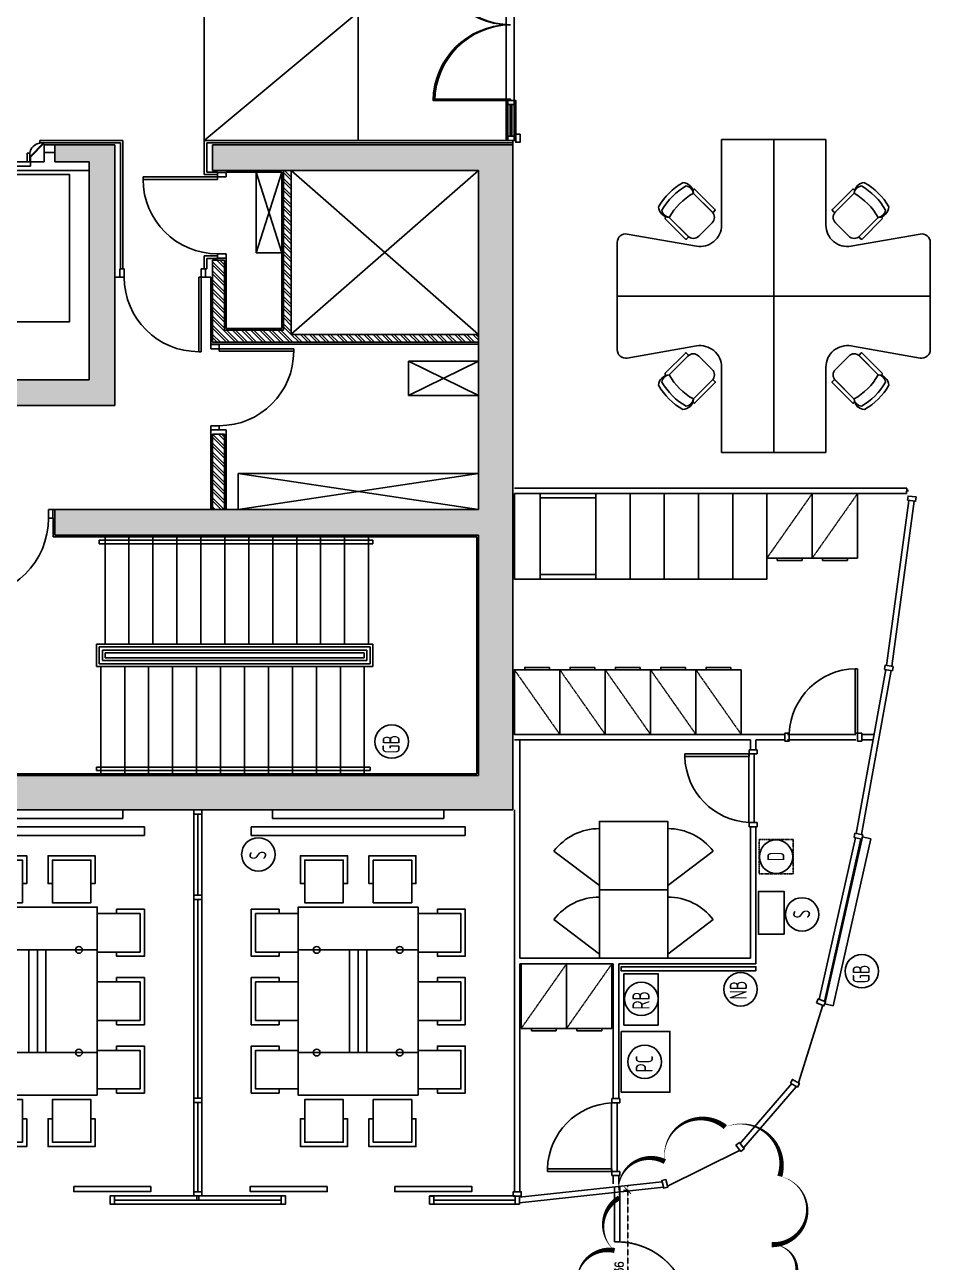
# Model space of a CAD drawing. Header units: millimetres. Extents: x 489570 to 664474, y -400689 to -233120.
# Drawn here: x 547257 to 557838, y -285264 to -270797 of the extents above; entities that cross this region are included whole.
import ezdxf
from ezdxf.lldxf.tags import DXFTag

# ---------------------------------------------------------------- set-up
doc = ezdxf.new("R2010")
doc.units = ezdxf.units.MM
doc.header["$LTSCALE"] = 10
doc.header["$MEASUREMENT"] = 0
doc.linetypes.add('HIDDEN', pattern=[0.375, 0.25, -0.125])
doc.linetypes.add('XREF WTC3 FPPP MAY09 1$0$DASHDOT', pattern=[1, 0.5, -0.25, 0, -0.25])
for name, color, linetype in [('03AFP', 2, 'Continuous'), ('06ADS', 6, 'Continuous'), ('06APP', 1, 'HIDDEN'), ('07APP', 7, 'Continuous'), ('XREF BB LVL 3$0$X-WTC3-Level 3 segmented$0$DAS', 1, 'XREF BB LVL 3$0$X-WTC3-Level 3 segmented$0$DASHDOT'), ('XREF BB LVL 3$0$X-WTC3-Level 3 segmented$0$DOOR', 2, 'Continuous'), ('XREF BB LVL 3$0$X-WTC3-Level 3 segmented$0$DOR', 2, 'Continuous'), ('XREF BB LVL 3$0$X-WTC3-Level 3 segmented$0$FIN', 7, 'Continuous'), ('XREF BB LVL 3$0$X-WTC3-Level 3 segmented$0$HAT', 251, 'Continuous'), ('XREF BB LVL 3$0$X-WTC3-Level 3 segmented$0$HID', 1, 'XREF BB LVL 3$0$X-WTC3-Level 3 segmented$0$HIDDEN'), ('XREF BB LVL 3$0$X-WTC3-Level 3 segmented$0$KACA', 7, 'Continuous'), ('XREF BB LVL 3$0$X-WTC3-Level 3 segmented$0$PAR-FUL', 2, 'Continuous'), ('XREF BB LVL 3$0$X-WTC3-Level 3 segmented$0$PAT', 7, 'Continuous'), ('XREF BB LVL 3$0$X-WTC3-Level 3 segmented$0$ram', 1, 'Continuous'), ('XREF BB LVL 3$0$X-WTC3-Level 3 segmented$0$SHE', 7, 'Continuous'), ('XREF BB LVL 3$0$X-WTC3-Level 3 segmented$0$STA', 1, 'Continuous'), ('XREF BB LVL 3$0$X-WTC3-Level 3 segmented$0$WAL', 7, 'Continuous'), ('XREF WTC3 FPPP MAY09 1$0$DIMFUR-IN', 1, 'Continuous'), ('XREF WTC3 FPPP MAY09 1$0$FURN', 9, 'Continuous'), ('XREF WTC3 FPPP MAY09 1$0$X-WTC3-Level 3 segmented$0$DOOR', 2, 'Continuous'), ('XREF WTC3 FPPP MAY09 1$0$X-WTC3-Level 3 segmented$0$HID', 1, 'XREF WTC3 FPPP MAY09 1$0$X-WTC3-Level 3 segmented$0$HIDDEN'), ('XREF WTC3 FPPP MAY09 1$0$X-WTC3-Level 3 segmented$0$PAR-FUL', 2, 'Continuous')]:
    doc.layers.add(name, color=color, linetype=linetype)
doc.styles.add('DIM', font='ROMANS.shx', dxfattribs={"width": 0.8})
doc.styles.add('XREF WTC3 FPPP MAY09 1$0$PTI', font='archstyl.shx', dxfattribs={"width": 0.75})
tags = doc.linetypes.add('XREF BB LVL 3$0$X-WTC3-Level 3 segmented$0$DASHDOT', pattern=[1, 0.5, -0.25, 0, -0.25]).pattern_tags.tags
tags[10:11] = [DXFTag(74, 4), DXFTag(75, 0), DXFTag(340, '0'), DXFTag(46, 1.0), DXFTag(50, 0.0), DXFTag(44, 0.0), DXFTag(45, 0.0)]
tags[8:9] = [DXFTag(74, 4), DXFTag(75, 0), DXFTag(340, '0'), DXFTag(46, 1.0), DXFTag(50, 0.0), DXFTag(44, 0.0), DXFTag(45, 0.0)]
tags[6:7] = [DXFTag(74, 4), DXFTag(75, 0), DXFTag(340, '0'), DXFTag(46, 1.0), DXFTag(50, 0.0), DXFTag(44, 0.0), DXFTag(45, 0.0)]
tags[4:5] = [DXFTag(74, 4), DXFTag(75, 0), DXFTag(340, '0'), DXFTag(46, 1.0), DXFTag(50, 0.0), DXFTag(44, 0.0), DXFTag(45, 0.0)]
tags = doc.linetypes.add('XREF BB LVL 3$0$X-WTC3-Level 3 segmented$0$HIDDEN', pattern=[0.375, 0.25, -0.125]).pattern_tags.tags
tags[6:7] = [DXFTag(74, 4), DXFTag(75, 0), DXFTag(340, '0'), DXFTag(46, 1.0), DXFTag(50, 0.0), DXFTag(44, 0.0), DXFTag(45, 0.0)]
tags[4:5] = [DXFTag(74, 4), DXFTag(75, 0), DXFTag(340, '0'), DXFTag(46, 1.0), DXFTag(50, 0.0), DXFTag(44, 0.0), DXFTag(45, 0.0)]
tags = doc.linetypes.add('XREF WTC3 FPPP MAY09 1$0$HIDDEN', pattern=[0.375, 0.25, -0.125]).pattern_tags.tags
tags[6:7] = [DXFTag(74, 4), DXFTag(75, 0), DXFTag(340, '0'), DXFTag(46, 1.0), DXFTag(50, 0.0), DXFTag(44, 0.0), DXFTag(45, 0.0)]
tags[4:5] = [DXFTag(74, 4), DXFTag(75, 0), DXFTag(340, '0'), DXFTag(46, 1.0), DXFTag(50, 0.0), DXFTag(44, 0.0), DXFTag(45, 0.0)]
tags = doc.linetypes.add('XREF WTC3 FPPP MAY09 1$0$X-WTC3-Level 3 segmented$0$HIDDEN', pattern=[0.375, 0.25, -0.125]).pattern_tags.tags
tags[6:7] = [DXFTag(74, 4), DXFTag(75, 0), DXFTag(340, '0'), DXFTag(46, 1.0), DXFTag(50, 0.0), DXFTag(44, 0.0), DXFTag(45, 0.0)]
tags[4:5] = [DXFTag(74, 4), DXFTag(75, 0), DXFTag(340, '0'), DXFTag(46, 1.0), DXFTag(50, 0.0), DXFTag(44, 0.0), DXFTag(45, 0.0)]
doc.dimstyles.new('DIM 50', dxfattribs={"dimscale": 50, "dimtxt": 2, "dimasz": 1.5, "dimexe": 1, "dimexo": 1, "dimgap": 1, "dimtad": 1, "dimdec": 0, "dimzin": 0, "dimdsep": 46, "dimtxsty": 'DIM', "dimblk": 'ARCHTICK', "dimcen": 0.09, "dimdle": 1, "dimclrd": 9, "dimclre": 9, "dimclrt": 3, "dimadec": 0, "dimazin": 0, "dimtfac": 1, "dimtdec": 0, "dimtix": 1, "dimtmove": 2, "dimatfit": 3, "dimldrblk": 'DOT', "dimfxl": 2, "dimtolj": 1, "dimtzin": 0, "dimarcsym": 0})

# ---------------------------------------------------------------- blocks, each defined once
blk = doc.blocks.new('XREF WTC3 FPPP MAY09 1$0$FC-P')
at = {"layer": '03AFP', "color": 1, "linetype": 'HIDDEN'}
blk.add_line((-540, 0), (-10, -755), dxfattribs=at)
at = {"layer": '03AFP'}
for points in [[(-540, -755), (-10, -755), (-10, 0), (-540, 0)], [(-420, -783), (-130, -783), (-130, -755), (-420, -755)]]:
    blk.add_lwpolyline(points, close=True, dxfattribs=at)
blk = doc.blocks.new('XREF WTC3 FPPP MAY09 1$0$MEETING TABLE MMU')
at = {"layer": '03AFP'}
for points in [[(139472, -147061), (139922, -147061), (139922, -147561), (139472, -147561), (139472, -147061), (139922, -147061), (139922, -147336), (139972, -147336), (139972, -147011), (139422, -147011), (139422, -147336), (139472, -147336), (139472, -147061)], [(140272, -147061), (140722, -147061), (140722, -147561), (140272, -147561), (140272, -147061), (140722, -147061), (140722, -147336), (140772, -147336), (140772, -147011), (140222, -147011), (140222, -147336), (140272, -147336), (140272, -147061)], [(138897, -148136), (138897, -147686), (139397, -147686), (139397, -148136), (138897, -148136), (138897, -147686), (139172, -147686), (139172, -147636), (138847, -147636), (138847, -148186), (139172, -148186), (139172, -148136), (138897, -148136)], [(140797, -148111), (140797, -147611), (139397, -147611), (139397, -148111)], [(141297, -148136), (141297, -147686), (140797, -147686), (140797, -148136), (141297, -148136), (141297, -147686), (141022, -147686), (141022, -147636), (141347, -147636), (141347, -148186), (141022, -148186), (141022, -148136), (141297, -148136)], [(139397, -149311), (140097, -149311), (140097, -148111), (139397, -148111)], [(140097, -149311), (140097, -148111), (139997, -148111), (139997, -149311)], [(140097, -149311), (140097, -148111), (140197, -148111), (140197, -149311)], [(140797, -149311), (140097, -149311), (140097, -148111), (140797, -148111)], [(138897, -148486), (138897, -148936), (139397, -148936), (139397, -148486), (138897, -148486), (138897, -148936), (139172, -148936), (139172, -148986), (138847, -148986), (138847, -148436), (139172, -148436), (139172, -148486), (138897, -148486)], [(141297, -148486), (141297, -148936), (140797, -148936), (140797, -148486), (141297, -148486), (141297, -148936), (141022, -148936), (141022, -148986), (141347, -148986), (141347, -148436), (141022, -148436), (141022, -148486), (141297, -148486)], [(138897, -149286), (138897, -149736), (139397, -149736), (139397, -149286), (138897, -149286), (138897, -149736), (139172, -149736), (139172, -149786), (138847, -149786), (138847, -149236), (139172, -149236), (139172, -149286), (138897, -149286)], [(141297, -149286), (141297, -149736), (140797, -149736), (140797, -149286), (141297, -149286), (141297, -149736), (141022, -149736), (141022, -149786), (141347, -149786), (141347, -149236), (141022, -149236), (141022, -149286), (141297, -149286)], [(140797, -149811), (140797, -149311), (139397, -149311), (139397, -149811)], [(139472, -150361), (139922, -150361), (139922, -149861), (139472, -149861), (139472, -150361), (139922, -150361), (139922, -150086), (139972, -150086), (139972, -150411), (139422, -150411), (139422, -150086), (139472, -150086), (139472, -150361)], [(140272, -150361), (140722, -150361), (140722, -149861), (140272, -149861), (140272, -150361), (140722, -150361), (140722, -150086), (140772, -150086), (140772, -150411), (140222, -150411), (140222, -150086), (140272, -150086), (140272, -150361)]]:
    blk.add_lwpolyline(points, close=True, dxfattribs=at)
for centre in [(139612, -148111), (140582, -148111), (139612, -149311), (140582, -149311)]:
    blk.add_circle(centre, 40, dxfattribs=at)
blk = doc.blocks.new('XREF WTC3 FPPP MAY09 1$0$DT-R')
at = {"color": 1, "linetype": 'XREF WTC3 FPPP MAY09 1$0$HIDDEN'}
for p, q in [((-400, 50), (-931, 452)), ((400, 50), (931, 452))]:
    blk.add_line(p, q, dxfattribs=at)
at = {"color": 0}
blk.add_lwpolyline([(400, 0), (400, 800), (-400, 800), (-400, 0)], close=True, dxfattribs=at)
at = {"color": 1, "linetype": 'XREF WTC3 FPPP MAY09 1$0$HIDDEN'}
for centre, start, end in [((-400, 50), 90, 142.8859), ((400, 50), 37.1141, 90)]:
    blk.add_arc(centre, 666, start, end, dxfattribs=at)
blk = doc.blocks.new('XREF WTC3 FPPP MAY09 1$0$X-WTC3-Level 3 segmented$0$FRAME')
at = {"color": 1}
blk.add_lwpolyline([(-37, 263), (-37, -37), (63, -37), (63, 263)], close=True, dxfattribs=at)
at = {"const_width": 13}
blk.add_lwpolyline([(-47, 23), (853, 24)], dxfattribs=at)
at = {"color": 1}
blk.add_circle((13, 23), 15, dxfattribs=at)
blk.add_arc((13, 23), 840, 0.0529, 90, dxfattribs=at)
blk = doc.blocks.new('XREF WTC3 FPPP MAY09 1$0$X-WTC3-Level 3 segmented$0$P non F')
at = {"rotation": 180}
blk.add_blockref('XREF WTC3 FPPP MAY09 1$0$X-WTC3-Level 3 segmented$0$FRAME', (0, 30), dxfattribs=at)
blk = doc.blocks.new('XREF WTC3 FPPP MAY09 1$0$X-WTC3-Level 3 segmented$0$P800')
for p, q in [((-15, 900), (79, 900)), ((-15, 850), (-15, 900)), ((79, 900), (-15, 900)), ((79, 900), (79, 850)), ((79, 850), (-15, 850)), ((-15, 0), (-15, 50)), ((-15, 50), (79, 50)), ((79, 0), (-15, 0)), ((79, 80), (832, 80)), ((79, 50), (79, 80)), ((832, 50), (79, 50)), ((79, 50), (79, 0)), ((832, 80), (832, 50))]:
    blk.add_line(p, q)
blk.add_arc((43, 62), 789, 1.3099, 87.4111)
blk = doc.blocks.new('XREF WTC3 FPPP MAY09 1$0$kursi')
at = {"layer": '03AFP', "linetype": 'ByBlock'}
for points in [[(200, -400), (200, -90, 0.414214), (110, 0), (-110, 0, 0.414214), (-200, -90), (-200, -400)], [(-200, -400), (-200, -87, 0.414214), (-210, -77), (-235, -77, 0.414214), (-245, -87), (-245, -418, 0.414214), (-235, -428), (-219, -428)], [(200, -400), (200, -87, -0.414214), (210, -77), (235, -77, -0.414214), (245, -87), (245, -418, -0.414214), (235, -428), (219, -428)]]:
    blk.add_lwpolyline(points, format="xyb", dxfattribs=at)
for centre, radius, start, end in [((-105, -487), 129, 137.6669, 222.3331), ((-125, -460), 96, 141.5436, 218.4564), ((0, 340), 766, 254.8715, 285.1285), ((105, -487), 129, 317.6669, 42.3331), ((125, -460), 96, 321.5436, 38.4564), ((0, 220), 766, 254.8715, 285.1285), ((0, 166), 766, 254.8715, 285.1285)]:
    blk.add_arc(centre, radius, start, end, dxfattribs=at)
blk = doc.blocks.new('XREF WTC3 FPPP MAY09 1$0$hsbc sing')
for p, q in [((-25, 0), (-25, -1829)), ((-25, 0), (1644, 0)), ((-25, 0), (1644, 0)), ((1089, 0), (1804, 0)), ((1804, -627), (1804, 0)), ((1687, -725), (878, -582)), ((585, -1829), (585, -829)), ((-25, -1829), (585, -1829))]:
    blk.add_line(p, q)
for centre, radius, start, end in [((835, -829), 250, 80, 180), ((1704, -627), 100, 260, 0)]:
    blk.add_arc(centre, radius, start, end)
at = {"xscale": -1, "rotation": 45.00000000000005}
blk.add_blockref('XREF WTC3 FPPP MAY09 1$0$kursi', (773, -779), dxfattribs=at)
blk = doc.blocks.new('XREF BB LVL 3$0$X-WTC3-Level 3 segmented$0$PA100')
at = {"layer": 'XREF BB LVL 3$0$X-WTC3-Level 3 segmented$0$DOOR'}
for p, q in [((0.05, 0.97), (0.05, 0.1)), ((0.08, 0.97), (0.05, 0.97)), ((0.08, 0.1), (0.08, 0.97)), ((0.05, 0.1), (0, 0.1)), ((0, 0.1), (0, 0)), ((0.05, 0.1), (0.08, 0.1)), ((0.05, 0), (0.05, 0.1)), ((0.95, 0.1), (0.95, 0)), ((1, 0.1), (0.95, 0.1)), ((1, 0), (1, 0.1)), ((0, 0), (0.05, 0)), ((0.95, 0), (1, 0))]:
    blk.add_line(p, q, dxfattribs=at)
blk.add_arc((0.08, 0.1), 0.87, 0, 90, dxfattribs=at)
blk = doc.blocks.new('XREF BB LVL 3$0$X-WTC3-Level 3 segmented$0$PA105X')
at = {"layer": 'XREF BB LVL 3$0$X-WTC3-Level 3 segmented$0$DOOR'}
for p, q in [((-0.08, 0.1), (-0.08, 1.02)), ((-0.08, 1.02), (-0.05, 1.02)), ((-0.05, 1.02), (-0.05, 0.1)), ((-1.05, 0.1), (-1.05, 0)), ((-1, 0.1), (-1.05, 0.1)), ((-1.05, 0), (-1, 0)), ((-1, 0), (-1, 0.1)), ((-0.05, 0.1), (-0.08, 0.1)), ((-0.05, 0.1), (0, 0.1)), ((-0.05, 0), (-0.05, 0.1)), ((0, 0), (-0.05, 0)), ((0, 0.1), (0, 0))]:
    blk.add_line(p, q, dxfattribs=at)
blk.add_arc((-0.08, 0.1), 0.92, 90, 180, dxfattribs=at)
blk = doc.blocks.new('XREF BB LVL 3$0$X-WTC3-Level 3 segmented$0$CORE3-8')
at = {"layer": 'XREF BB LVL 3$0$X-WTC3-Level 3 segmented$0$HAT'}
for points in [[(-9325, -1550), (-9325, -14950), (-1550, -14950), (-1550, -11440), (-1850, -11440), (-1850, -14550), (-5815, -14550), (-5815, -9600), (-6115, -9600), (-6115, -14550), (-8925, -14550), (-8925, -8500), (-5815, -8500), (-5815, -8200), (-8925, -8200), (-8925, -1850), (-8245, -1850), (-8245, -1550)], [(-1750, -9600), (-1750, -10000), (-4300, -10000), (-4300, -1850), (-1750, -1850), (-1750, -2250), (-1550, -2250), (-1550, -1550), (-5200, -1550), (-5200, -1850), (-4600, -1850), (-4600, -10300), (-1550, -10300), (-1550, -9600)]]:
    blk.add_hatch(color=256, dxfattribs=at).paths.add_polyline_path(points)
h = blk.add_hatch(dxfattribs=at)
h.set_pattern_fill('ANSI32', color=8, scale=200, style=0)
h.set_pattern_definition([(45, (-259.5, 12500), (-53.033, 53.033), []), (45, (-224.145, 12500), (-53.033, 53.033), [])])
h.paths.add_polyline_path([(-4935, -11440), (-5815, -11440), (-5815, -11580), (-4935, -11580)])
h.paths.add_polyline_path([(-3720, -11580), (-2900, -11580), (-2900, -11440), (-3860, -11440), (-3860, -12500), (-3770, -12500), (-3770, -12360), (-1850, -12360), (-1850, -12270), (-3720, -12270)])
h.paths.add_polyline_path([(-3770, -12500), (-3860, -12500), (-3860, -14550), (-3770, -14550)])
at = {"layer": 'XREF BB LVL 3$0$X-WTC3-Level 3 segmented$0$DAS'}
for p, q in [((-5395, -14550), (-5815, -11740)), ((-5395, -11740), (-5815, -14550)), ((-1870, -11950), (-2815, -12250)), ((-2815, -11950), (-1870, -12250)), ((-1850, -12360), (-3770, -14550)), ((-1850, -14550), (-3765, -12360)), ((-4480, -14550), (-4080, -13730)), ((-4480, -13730), (-4080, -14550))]:
    blk.add_line(p, q, dxfattribs=at)
at = {"layer": 'XREF BB LVL 3$0$X-WTC3-Level 3 segmented$0$FIN'}
for p, q in [((-1850, -7350), (-1850, -10000)), ((-1800, -8035), (-1800, -9315)), ((-1750, -8035), (-1750, -9315)), ((-1800, -9315), (-1750, -9315)), ((-1750, -9275), (-1650, -9275)), ((-1750, -9275), (-1650, -9275)), ((-1750, -9315), (-1750, -9275)), ((-1750, -9305), (-1750, -9275)), ((-1750, -9305), (-1650, -9305)), ((-1750, -9305), (-1650, -9305)), ((-1750, -9315), (-1694, -9315)), ((-1530, -9479), (-1694, -9315)), ((-1530, -9465), (-1690, -9305)), ((-1650, -9305), (-1650, -9275)), ((-1530, -9425), (-1530, -10365)), ((-1530, -9425), (-1500, -9425)), ((-1500, -9425), (-1500, -10395)), ((-8865, -10085), (-8865, -13285)), ((-8825, -10085), (-8865, -10085)), ((-8825, -10085), (-8825, -13285)), ((-7620, -13285), (-7620, -10115)), ((-7420, -10115), (-7620, -10115)), ((-7420, -13285), (-7420, -10115)), ((-6215, -10115), (-6215, -13315)), ((-6215, -10115), (-6175, -10115)), ((-6175, -10115), (-6175, -13315)), ((-7580, -13245), (-7580, -10155)), ((-7460, -10155), (-7580, -10155)), ((-7460, -13245), (-7460, -10155)), ((-3000, -10365), (-1530, -10365)), ((-3000, -10395), (-1500, -10395)), ((-3000, -11345), (-3000, -11375)), ((-3000, -11345), (-2850, -11345)), ((-3000, -11375), (-2880, -11375)), ((-2880, -11375), (-2880, -11500)), ((-2850, -11345), (-2850, -11500)), ((-1900, -11345), (-1500, -11345)), ((-1900, -11345), (-1900, -11500)), ((-1870, -11375), (-1530, -11375)), ((-1870, -11375), (-1870, -11500)), ((-1530, -14950), (-1530, -11375)), ((-1500, -14950), (-1500, -11345)), ((-2850, -11500), (-2880, -11500)), ((-1900, -11500), (-1870, -11500)), ((-8825, -13285), (-8865, -13285)), ((-7420, -13285), (-7620, -13285)), ((-7460, -13245), (-7580, -13245)), ((-6215, -13315), (-6175, -13315)), ((-1550, -14950), (-1500, -14950))]:
    blk.add_line(p, q, dxfattribs=at)
blk.add_lwpolyline([(-1900, -7578), (-3620, -7578), (-3620, -9772), (-1900, -9772)], close=True, dxfattribs=at)
blk.add_arc((-1676, -9451), 148, 10.126, 79.874, dxfattribs=at)
at = {"layer": 'XREF BB LVL 3$0$X-WTC3-Level 3 segmented$0$HAT', "color": 8}
for p, q in [((-1640, -9475), (-1640, -9600)), ((-1640, -9475), (-1550, -9475)), ((-1550, -9475), (-1550, -9600)), ((-4935, -11440), (-5815, -11440)), ((-4935, -11440), (-4935, -11580)), ((-3860, -11440), (-3860, -14550)), ((-2900, -11440), (-3860, -11440)), ((-2900, -11440), (-2900, -11580)), ((-4935, -11580), (-5815, -11580)), ((-3720, -11580), (-3720, -12270)), ((-2900, -11580), (-3720, -11580)), ((-1850, -12270), (-3720, -12270)), ((-1850, -12360), (-3770, -12360)), ((-3770, -12360), (-3770, -14550))]:
    blk.add_line(p, q, dxfattribs=at)
at = {"layer": 'XREF BB LVL 3$0$X-WTC3-Level 3 segmented$0$PAT'}
for p, q in [((-1750, -9315), (-1750, -9475)), ((-1750, -9475), (-1640, -9475)), ((-7650, -13315), (-7650, -10085)), ((-7390, -10085), (-7650, -10085)), ((-7390, -13315), (-7390, -10085)), ((-7550, -13215), (-7550, -10185)), ((-7490, -10185), (-7550, -10185)), ((-7490, -13215), (-7490, -10185)), ((-5395, -11740), (-5815, -11740)), ((-5395, -11740), (-5395, -14550)), ((-1870, -11950), (-2815, -11950)), ((-2815, -12250), (-2815, -11950)), ((-7490, -13215), (-7550, -13215)), ((-7390, -13315), (-7650, -13315)), ((-4080, -13730), (-4480, -13730)), ((-4480, -13730), (-4480, -14550)), ((-4080, -13730), (-4080, -14550))]:
    blk.add_line(p, q, dxfattribs=at)
at = {"layer": 'XREF BB LVL 3$0$X-WTC3-Level 3 segmented$0$SHE'}
for p, q in [((-9325, -1550), (-9325, -14950)), ((-4600, -1850), (-4600, -10300)), ((-4300, -10000), (-4300, -1850)), ((-8925, -14550), (-8925, -8500)), ((-5815, -9600), (-6115, -9600)), ((-6115, -9600), (-6115, -14550)), ((-5815, -14550), (-5815, -9600)), ((-1750, -9600), (-1750, -10000)), ((-1550, -9600), (-1750, -9600)), ((-1550, -10300), (-1550, -9600)), ((-1750, -10000), (-4300, -10000)), ((-4600, -10300), (-1550, -10300)), ((-1550, -11440), (-1850, -11440)), ((-1850, -11440), (-1850, -14550)), ((-1550, -14950), (-1550, -11440)), ((-6115, -14550), (-8925, -14550)), ((-1850, -14550), (-5815, -14550)), ((-9325, -14950), (-1550, -14950))]:
    blk.add_line(p, q, dxfattribs=at)
at = {"layer": 'XREF BB LVL 3$0$X-WTC3-Level 3 segmented$0$STA'}
for p, q in [((-7650, -10135), (-8905, -10135)), ((-6135, -10185), (-7390, -10185)), ((-7650, -10415), (-8905, -10415)), ((-6135, -10465), (-7390, -10465)), ((-7650, -10695), (-8905, -10695)), ((-6135, -10745), (-7390, -10745)), ((-7650, -10975), (-8905, -10975)), ((-6135, -11025), (-7390, -11025)), ((-7650, -11255), (-8905, -11255)), ((-6135, -11305), (-7390, -11305)), ((-7650, -11535), (-8905, -11535)), ((-6135, -11585), (-7390, -11585)), ((-7650, -11815), (-8905, -11815)), ((-6135, -11865), (-7390, -11865)), ((-7650, -12095), (-8905, -12095)), ((-6135, -12145), (-7390, -12145)), ((-7650, -12375), (-8905, -12375)), ((-6135, -12425), (-7390, -12425)), ((-7650, -12655), (-8905, -12655)), ((-6135, -12705), (-7390, -12705)), ((-7650, -12935), (-8905, -12935)), ((-6135, -12985), (-7390, -12985)), ((-7650, -13215), (-8905, -13215)), ((-6135, -13265), (-7390, -13265))]:
    blk.add_line(p, q, dxfattribs=at)
at = {"layer": 'XREF BB LVL 3$0$X-WTC3-Level 3 segmented$0$WAL'}
for p, q in [((-8905, -8520), (-8905, -14530)), ((-6135, -9580), (-6135, -14530)), ((-5915, -9580), (-6135, -9580)), ((-5915, -9575), (-5915, -9580)), ((-5815, -9575), (-5815, -9600)), ((-3100, -10300), (-3100, -10360)), ((-4880, -11420), (-5815, -11420)), ((-4885, -11420), (-4885, -11600)), ((-3880, -11420), (-3880, -14550)), ((-3100, -11420), (-3880, -11420)), ((-3100, -11360), (-3100, -11420)), ((-4885, -11600), (-5815, -11600)), ((-3700, -11600), (-3700, -12250)), ((-2875, -11600), (-3700, -11600)), ((-1875, -11600), (-1870, -11600)), ((-1870, -12250), (-1870, -11600)), ((-1870, -12250), (-3700, -12250)), ((-6135, -14530), (-8905, -14530))]:
    blk.add_line(p, q, dxfattribs=at)
at = {"layer": 'XREF BB LVL 3$0$X-WTC3-Level 3 segmented$0$DOR', "xscale": 1000, "yscale": 1000, "zscale": 1000}
for name, p, rotation in [('XREF BB LVL 3$0$X-WTC3-Level 3 segmented$0$PA105X', (-5815, -8525), 90), ('XREF BB LVL 3$0$X-WTC3-Level 3 segmented$0$PA100', (-3000, -11360), 90), ('XREF BB LVL 3$0$X-WTC3-Level 3 segmented$0$PA100', (-3885, -11420), 180)]:
    blk.add_blockref(name, p, dxfattribs=dict(at, rotation=rotation))
at = {"layer": 'XREF BB LVL 3$0$X-WTC3-Level 3 segmented$0$DOR', "xscale": -1000, "yscale": 1000, "zscale": 1000}
blk.add_blockref('XREF BB LVL 3$0$X-WTC3-Level 3 segmented$0$PA100', (-1875, -11600), dxfattribs=at)
blk = doc.blocks.new('_ARCHTICK')
at = {"color": 0, "linetype": 'ByBlock', "const_width": 0.15}
blk.add_lwpolyline([(-0.5, -0.5), (0.5, 0.5)], dxfattribs=at)
blk = doc.blocks.new('*D87')
at = {"layer": '06APP', "color": 9, "lineweight": -2, "transparency": 16777216}
for p, q in [((554303, -286413), (554303, -284377)), ((554291, -284427), (554253, -284427)), ((554271, -286363), (554253, -286363))]:
    blk.add_line(p, q, dxfattribs=at)
at = {"layer": 'Defpoints', "color": 0, "transparency": 16777216}
for p in [(554303, -284427), (554341, -284427), (554321, -286363)]:
    blk.add_point(p, dxfattribs=at)
at = {"layer": '06APP', "color": 9, "lineweight": -2, "transparency": 16777216, "xscale": 75, "yscale": 75, "zscale": 75}
for p, rotation in [((554303, -284427), 90), ((554303, -286363), 270)]:
    blk.add_blockref('_ARCHTICK', p, dxfattribs=dict(at, rotation=rotation))
at = {"layer": '06APP', "color": 3, "transparency": 16777216, "insert": (554203, -285395), "char_height": 100, "attachment_point": 5, "rotation": 90, "style": 'DIM'}
blk.add_mtext('\\A1;1936', dxfattribs=at)
blk = doc.blocks.new('_DOT')
at = {"color": 0, "linetype": 'ByBlock'}
blk.add_line((-0.5, 0), (-1, 0), dxfattribs=at)
at = {"color": 0, "linetype": 'ByBlock', "const_width": 0.5}
blk.add_lwpolyline([(-0.25, 0, 1), (0.25, 0, 1)], format="xyb", close=True, dxfattribs=at)

msp = doc.modelspace()

# ---------------------------------------------------------------- linework, layer by layer
msp.add_line((554180, -285025.4), (554148, -285025.4))
at = {"layer": '03AFP', "linetype": 'XREF WTC3 FPPP MAY09 1$0$HIDDEN'}
msp.add_line((553279.6, -276276.9), (553929.6, -276276.9), dxfattribs=at)
at = {"layer": '03AFP', "color": 1, "linetype": 'XREF WTC3 FPPP MAY09 1$0$HIDDEN'}
for p, q in [((554729.6, -276276.9), (554729.6, -277276.9)), ((555529.6, -276276.9), (555529.6, -277276.9)), ((553279.6, -276328.7), (553929.6, -276328.7)), ((553279.6, -277225), (553929.6, -277225)), ((553279.6, -277276.9), (553929.6, -277276.9))]:
    msp.add_line(p, q, dxfattribs=at)
at = {"layer": '03AFP'}
msp.add_line((553279.6, -276702.8), (553279.6, -276650.9), dxfattribs=at)
for points in [[(552979.6, -276276.9), (553279.6, -276276.9), (553279.6, -277276.9), (552979.6, -277276.9)], [(553929.6, -276276.9), (554329.6, -276276.9), (554329.6, -277276.9), (553929.6, -277276.9)], [(554329.6, -276276.9), (555129.6, -276276.9), (555129.6, -277276.9), (554329.6, -277276.9)], [(555129.6, -276276.9), (555929.6, -276276.9), (555929.6, -277276.9), (555129.6, -277276.9)], [(548404.8, -280074.5), (548404.8, -279974.6), (546404.4, -279974.6), (546404.4, -280074.5)], [(552153.8, -280074.5), (552153.8, -279974.6), (550153.4, -279974.6), (550153.4, -280074.5)], [(557142.5, -280314.1), (557045.1, -280292.1), (556605.1, -282243.6), (556702.6, -282265.6)], [(556130.3, -281429.4), (556130.3, -280929.7), (555830.3, -280929.7), (555830.3, -281429.4)], [(555801.6, -281858.8), (555801.6, -281810), (554226.4, -281810), (554226.4, -281858.8)], [(554259.2, -281891), (554259.2, -282490.7), (554659.2, -282490.7), (554659.2, -281891)], [(554226.6, -282566.3), (554226.6, -283276.5), (554796.8, -283276.5), (554796.8, -282566.3)]]:
    msp.add_lwpolyline(points, close=True, dxfattribs=at)
at = {"layer": '03AFP', "linetype": 'XREF WTC3 FPPP MAY09 1$0$HIDDEN'}
for points in [[(548654.8, -280274.3), (548654.8, -280174.4), (546154.4, -280174.4), (546154.4, -280274.3)], [(552403.8, -280274.3), (552403.8, -280174.4), (549903.4, -280174.4), (549903.4, -280274.3)]]:
    msp.add_lwpolyline(points, close=True, dxfattribs=at)
at = {"layer": '03AFP', "linetype": 'XREF WTC3 FPPP MAY09 1$0$DASHDOT'}
msp.add_lwpolyline([(556237.1, -280721.9), (556237.1, -280321.9), (555837.1, -280321.9), (555837.1, -280721.9)], close=True, dxfattribs=at)
at = {"layer": '03AFP'}
for centre in [(551544.3, -279176.7), (549987, -280496.5), (556036.7, -280522.8), (556340.7, -281197.4), (557037.7, -281862), (555621.1, -282073.3), (554461.9, -282185.7), (554500.9, -282920)]:
    msp.add_circle(centre, 195.4, dxfattribs=at)
at = {"layer": '06ADS'}
for p, q in [((552880.7, -271681), (552880.7, -269918.5)), ((552974.7, -271681), (552974.7, -269918.5)), ((556969.8, -279093.5), (556169.8, -279093.5)), ((556969.4, -279157.5), (556169.8, -279157.5)), ((555717.7, -279322.1), (555717.7, -280122.1)), ((555781.7, -279322.1), (555781.7, -280122.1)), ((554113.7, -284201.3), (554113.7, -283401.3)), ((554177.7, -284201.3), (554177.7, -283401.3))]:
    msp.add_line(p, q, dxfattribs=at)
at = {"layer": '06APP'}
for p, q in [((554148, -284389.7), (554148, -285025.4)), ((554212, -285026), (554212, -284386.3)), ((554180, -285025.4), (554148, -285025.4))]:
    msp.add_line(p, q, dxfattribs=at)
at = {"layer": '06APP', "color": 4, "linetype": 'Continuous'}
msp.add_lwpolyline([(553714.6, -285547.1, 0, 60, -0.5205671), (554149.7, -285126.4, 0, 60, 0), (554149.7, -285126.4, 0, 60, -0.5205671), (554205.8, -284509.4, 0, 60, 0), (554205.8, -284509.4, 0, 60, -0.6522153), (554737, -284087.7, 0, 60, 0), (554737, -284087.7, 0, 60, -0.6933124), (555443.4, -283683.5, 0, 60, 0), (555443.4, -283683.5, 0, 60, -0.6324695), (556080.3, -284259.1, 0, 60, 0), (556080.3, -284259.1, 0, 60, -0.912104), (555986.1, -285058.7, 0, 60, 0), (555986.1, -285058.7, 0, 60, -0.8096777), (556114.4, -285603.2, 0, 60, 0)], format="xyseb", dxfattribs=at)
at = {"layer": '07APP'}
for p, q in [((549280.6, -283345.3), (549280.6, -281024.6)), ((554148, -284389.7), (554148, -285025.4)), ((554212, -285026), (554212, -284386.3)), ((549304.6, -284536.3), (548304.6, -284536.3)), ((549304.6, -284536.3), (550254.6, -284536.3)), ((552986.6, -284536.6), (552036.6, -284536.6))]:
    msp.add_line(p, q, dxfattribs=at)
for points in [[(552947.6, -271731), (552947.6, -272099.6)], [(549279.6, -280024.6), (549279.6, -280974.6)], [(549279.6, -283395.3), (549279.6, -284439.3)]]:
    msp.add_lwpolyline(points, dxfattribs=at)
at = {"layer": 'XREF BB LVL 3$0$X-WTC3-Level 3 segmented$0$DOOR'}
msp.add_lwpolyline([(552912.7, -271681), (552912.7, -271666), (552027.9, -271666.3), (552027.9, -271681.3)], close=True, dxfattribs=at)
at = {"layer": 'XREF BB LVL 3$0$X-WTC3-Level 3 segmented$0$DOOR', "color": 1, "linetype": 'XREF BB LVL 3$0$X-WTC3-Level 3 segmented$0$HIDDEN'}
for centre, start, end in [((552927.8, -269897.5), 181.01108, 269.03764), ((552927.8, -271697.2), 90.96236, 178.98892)]:
    msp.add_arc(centre, 900, start, end, dxfattribs=at)
at = {"layer": 'XREF BB LVL 3$0$X-WTC3-Level 3 segmented$0$HID', "linetype": 'Continuous'}
for points in [[(552880.7, -271730.7), (552880.7, -272099.6)], [(552974.7, -271730.7), (552974.7, -272099.6)]]:
    msp.add_lwpolyline(points, dxfattribs=at)
at = {"layer": 'XREF BB LVL 3$0$X-WTC3-Level 3 segmented$0$KACA'}
msp.add_lwpolyline([(552927.7, -271731), (552927.7, -272099.6)], dxfattribs=at)
at = {"layer": 'XREF BB LVL 3$0$X-WTC3-Level 3 segmented$0$PAR-FUL'}
for points in [[(552880.7, -271681), (552880.7, -271731), (552974.7, -271731), (552974.7, -271681)], [(552880.7, -272099.6), (552880.7, -272149.6), (552974.7, -272149.6), (552974.7, -272099.6)]]:
    msp.add_lwpolyline(points, close=True, dxfattribs=at)
at = {"layer": 'XREF BB LVL 3$0$X-WTC3-Level 3 segmented$0$ram'}
for points in [[(551154.7, -269149.6), (549354.7, -269149.6), (549354.7, -272149.6), (551154.7, -272149.6), (551154.7, -269149.6)], [(549354.7, -272149.6), (551154.7, -270649.6), (549354.7, -269149.6)]]:
    msp.add_lwpolyline(points, dxfattribs=at)
at = {"layer": 'XREF WTC3 FPPP MAY09 1$0$X-WTC3-Level 3 segmented$0$DOOR'}
msp.add_lwpolyline([(552932.6, -271681), (552932.6, -271666), (552047.7, -271666.3), (552047.7, -271681.3)], close=True, dxfattribs=at)
at = {"layer": 'XREF WTC3 FPPP MAY09 1$0$X-WTC3-Level 3 segmented$0$DOOR', "color": 1, "linetype": 'XREF WTC3 FPPP MAY09 1$0$X-WTC3-Level 3 segmented$0$HIDDEN'}
for centre, start, end in [((552947.7, -269897.5), 181.01108, 269.03764), ((552947.7, -271697.2), 90.96236, 178.98892)]:
    msp.add_arc(centre, 900, start, end, dxfattribs=at)
at = {"layer": 'XREF WTC3 FPPP MAY09 1$0$X-WTC3-Level 3 segmented$0$HID', "linetype": 'Continuous'}
for points in [[(552900.6, -271730.7), (552900.6, -272099.6)], [(552994.6, -271730.7), (552994.6, -272099.6)]]:
    msp.add_lwpolyline(points, dxfattribs=at)
at = {"layer": 'XREF WTC3 FPPP MAY09 1$0$X-WTC3-Level 3 segmented$0$PAR-FUL'}
for p, q in [((557564, -276212.9), (552979.6, -276212.9)), ((557558.6, -276276.9), (552979.6, -276276.9)), ((557564, -276212.9), (557558.6, -276276.9)), ((557561.3, -276241), (557583.7, -276241)), ((557561.3, -276244.9), (557583.4, -276244.9)), ((557325.5, -278287.9), (557587.4, -276357.7)), ((557388.9, -278296.5), (557650.8, -276366.3)), ((556972.4, -280253), (557317.9, -278335.9)), ((557035.3, -280264.4), (557380.8, -278347.3)), ((552979.6, -279093.5), (556139.7, -279093.5)), ((552979.6, -279157.5), (555737.6, -279157.5)), ((553043.6, -279157.5), (553043.6, -281710.6)), ((555737.6, -279272.1), (555737.6, -279157.5)), ((555801.6, -279272.1), (555801.6, -279157.5)), ((555801.6, -279157.5), (556139.7, -279157.5)), ((557039.7, -279093.5), (557179.4, -279093.5)), ((557039.7, -279157.5), (557169.4, -279157.5)), ((549232.6, -284439.3), (549233.6, -280024.6)), ((549326.6, -284439.3), (549327.6, -280024.6)), ((552979.6, -279974.6), (552979.6, -284439.6)), ((552979.6, -279974.6), (552979.6, -281710.6)), ((555737.6, -281710.6), (555737.6, -280172.1)), ((555801.6, -281774.6), (555801.6, -280172.1)), ((556962.7, -280300.7), (556540.2, -282191.5)), ((557025.2, -280314.7), (556600.5, -282215)), ((553043.6, -281710.6), (555737.6, -281710.6)), ((553043.6, -281774.6), (553043.6, -284439.6)), ((553043.6, -281774.6), (554133.6, -281774.6)), ((554133.6, -281774.6), (554133.6, -283351.3)), ((554197.6, -281774.6), (554197.6, -283351.3)), ((554197.6, -281774.6), (555801.6, -281774.6)), ((556220, -283172.8), (555611.4, -283879)), ((556269.3, -283215.2), (555660.6, -283921.4)), ((554133.6, -284251.3), (554133.6, -284345.6)), ((554197.6, -284251.3), (554197.6, -284345.6)), ((554703.3, -284322.7), (553036.6, -284504.6)), ((554719.6, -284386), (553036.6, -284568.6)), ((548304.6, -284583.3), (549254.6, -284583.3)), ((550254.6, -284583.3), (549254.6, -284583.3))]:
    msp.add_line(p, q, dxfattribs=at)
at = {"layer": 'XREF WTC3 FPPP MAY09 1$0$X-WTC3-Level 3 segmented$0$PAR-FUL', "color": 1}
for p, q in [((556582.8, -282259.4), (556297.7, -283166.4)), ((555610.5, -283959.5), (554768, -284373.4))]:
    msp.add_line(p, q, dxfattribs=at)
at = {"layer": 'XREF WTC3 FPPP MAY09 1$0$X-WTC3-Level 3 segmented$0$PAR-FUL'}
for points in [[(552900.6, -271681), (552900.6, -271731), (552994.6, -271731), (552994.6, -271681)], [(552900.6, -272099.6), (552900.6, -272149.6), (552994.6, -272149.6), (552994.6, -272099.6)], [(552994.6, -272077.6), (553044.6, -272077.6), (553044.6, -272171.6), (552994.6, -272171.6)], [(557572.4, -276356.6), (557578.1, -276307), (557671.5, -276317.6), (557665.8, -276367.3)], [(557302.9, -278334.3), (557310.7, -278284.9), (557403.6, -278299.6), (557395.8, -278349)], [(556947.9, -280298.4), (556957.8, -280249.4), (557049.9, -280268.1), (557040, -280317.1)], [(556508.4, -282232.8), (556526.6, -282186.2), (556614.2, -282220.3), (556596, -282266.9)], [(556203.7, -283171), (556228.2, -283127.4), (556310.1, -283173.4), (556285.6, -283217)], [(555567.7, -283893.6), (555607.3, -283863), (555664.7, -283937.4), (555625.2, -283967.9)], [(547829.8, -284378.7), (547829.8, -284438.7), (548729.8, -284438.7), (548729.8, -284378.7)], [(550791.3, -284378.4), (550791.3, -284438.4), (549891.3, -284438.4), (549891.3, -284378.4)], [(551579.8, -284378.4), (551579.8, -284438.4), (552479.8, -284438.4), (552479.8, -284378.4)], [(554748.1, -284296.3), (554699.7, -284308.8), (554723.2, -284399.8), (554771.6, -284387.3)], [(548304.6, -284583.3), (548254.6, -284583.3), (548254.6, -284489.3), (548304.6, -284489.3)], [(549291.6, -284489.3), (549291.6, -284536.5), (549267.6, -284536.5), (549267.6, -284489.3)], [(550254.6, -284583.3), (550304.6, -284583.3), (550304.6, -284489.3), (550254.6, -284489.3)], [(551986.6, -284583.6), (552036.6, -284583.6), (552036.6, -284489.6), (551986.6, -284489.6)], [(552986.6, -284583.6), (553036.6, -284583.6), (553036.6, -284489.6), (552986.6, -284489.6)]]:
    msp.add_lwpolyline(points, close=True, dxfattribs=at)
for points in [[(549305.6, -280024.6), (549327.6, -280024.6), (549327.6, -279974.6), (549233.6, -279974.6), (549233.6, -280024.6), (549327.6, -280024.6)], [(549255.6, -281024.6), (549327.6, -281024.6), (549327.6, -280974.6), (549233.6, -280974.6), (549233.6, -281024.6), (549255.6, -281024.6)], [(549304.8, -283395.3), (549326.8, -283395.3), (549326.8, -283345.3), (549232.8, -283345.3), (549232.8, -283395.3), (549326.8, -283395.3)], [(548254.6, -284489.3), (549267.6, -284489.3)], [(549304.6, -284489.3), (549326.6, -284489.3), (549326.6, -284439.3), (549232.6, -284439.3), (549232.6, -284489.3), (549254.6, -284489.3)], [(550304.6, -284489.3), (549291.6, -284489.3)], [(552986.6, -284489.3), (551986.6, -284489.3)], [(553036.6, -284489.6), (553058.6, -284489.6), (553058.6, -284439.6), (552964.6, -284439.6), (552964.6, -284489.6), (552986.6, -284489.6)], [(552986.6, -284583.6), (551986.6, -284583.6)]]:
    msp.add_lwpolyline(points, dxfattribs=at)

# ---------------------------------------------------------------- block references
at = {"rotation": 90}
msp.add_blockref('XREF BB LVL 3$0$X-WTC3-Level 3 segmented$0$CORE3-8', (538009.7, -270649.6), dxfattribs=at)
at = {"layer": '03AFP', "rotation": 180}
msp.add_blockref('XREF WTC3 FPPP MAY09 1$0$hsbc sing', (555983.9, -273969.4), dxfattribs=at)
at = {"layer": '03AFP', "xscale": -1, "rotation": 180}
msp.add_blockref('XREF WTC3 FPPP MAY09 1$0$hsbc sing', (556033.9, -273969.4), dxfattribs=at)
at = {"layer": '03AFP', "xscale": -1}
for name, p in [('XREF WTC3 FPPP MAY09 1$0$hsbc sing', (555983.9, -273969.4)), ('XREF WTC3 FPPP MAY09 1$0$DT-R', (554371.3, -280910.6)), ('XREF WTC3 FPPP MAY09 1$0$DT-R', (554371.3, -281710.6))]:
    msp.add_blockref(name, p, dxfattribs=at)
at = {"layer": '03AFP'}
msp.add_blockref('XREF WTC3 FPPP MAY09 1$0$hsbc sing', (556033.9, -273969.4), dxfattribs=at)
at = {"layer": '06ADS'}
for p, rotation in [((557039.7, -279157.5), 90), ((555801.6, -279272.1), 180)]:
    msp.add_blockref('XREF WTC3 FPPP MAY09 1$0$X-WTC3-Level 3 segmented$0$P800', p, dxfattribs=dict(at, rotation=rotation))
at = {"layer": '06ADS', "xscale": -1}
msp.add_blockref('XREF WTC3 FPPP MAY09 1$0$X-WTC3-Level 3 segmented$0$P800', (554197.6, -284251.3), dxfattribs=at)
at = {"layer": '06APP'}
msp.add_blockref('XREF WTC3 FPPP MAY09 1$0$X-WTC3-Level 3 segmented$0$FRAME', (554166.6, -285888.6), dxfattribs=at)
at = {"layer": '07APP', "rotation": 180}
msp.add_blockref('XREF WTC3 FPPP MAY09 1$0$X-WTC3-Level 3 segmented$0$P non F', (554166.6, -285858.6), dxfattribs=at)
at = {"layer": 'XREF WTC3 FPPP MAY09 1$0$DIMFUR-IN'}
for p in [(407307.6, -133501.1), (411056.6, -133501.1)]:
    msp.add_blockref('XREF WTC3 FPPP MAY09 1$0$MEETING TABLE MMU', p, dxfattribs=at)
at = {"layer": 'XREF WTC3 FPPP MAY09 1$0$FURN', "xscale": -1}
for p in [(555919.6, -276276.9), (556449.6, -276276.9), (553048.6, -281774.6), (553578.6, -281774.6)]:
    msp.add_blockref('XREF WTC3 FPPP MAY09 1$0$FC-P', p, dxfattribs=at)
at = {"layer": 'XREF WTC3 FPPP MAY09 1$0$FURN', "rotation": 180}
for p in [(552969.6, -279093.5), (553499.6, -279093.5), (554029.6, -279093.5), (554559.6, -279093.5), (555089.6, -279093.5)]:
    msp.add_blockref('XREF WTC3 FPPP MAY09 1$0$FC-P', p, dxfattribs=at)

# ---------------------------------------------------------------- texts
at = {"layer": '03AFP', "color": 2, "style": 'XREF WTC3 FPPP MAY09 1$0$PTI', "width": 0.75}
for s, p in [('GB', (551637.9, -279318.2)), ('S', (550080.7, -280556.7)), ('D', (556133.8, -280575.8)), ('S', (556435.3, -281243.9)), ('GB', (557131.3, -282003.5)), ('NB', (555695, -282192.3)), ('RB', (554557.8, -282310.1)), ('PC', (554596.7, -283044.3))]:
    msp.add_text(s, height=200, rotation=90, dxfattribs=at).set_placement(p)

# ---------------------------------------------------------------- dimensions: what is measured, and where the dimension line sits
at = {"layer": '06APP'}
dim = msp.add_linear_dim(base=(554302.7, -284427), p1=(554320.9, -286362.6), p2=(554341.2, -284427), angle=90, dimstyle='DIM 50', dxfattribs=at)
dim.commit()
dim.dimension.update_dxf_attribs({"geometry": '*D87', "text_midpoint": (554202.7, -285394.8)})

doc.saveas('drawing.dxf')
